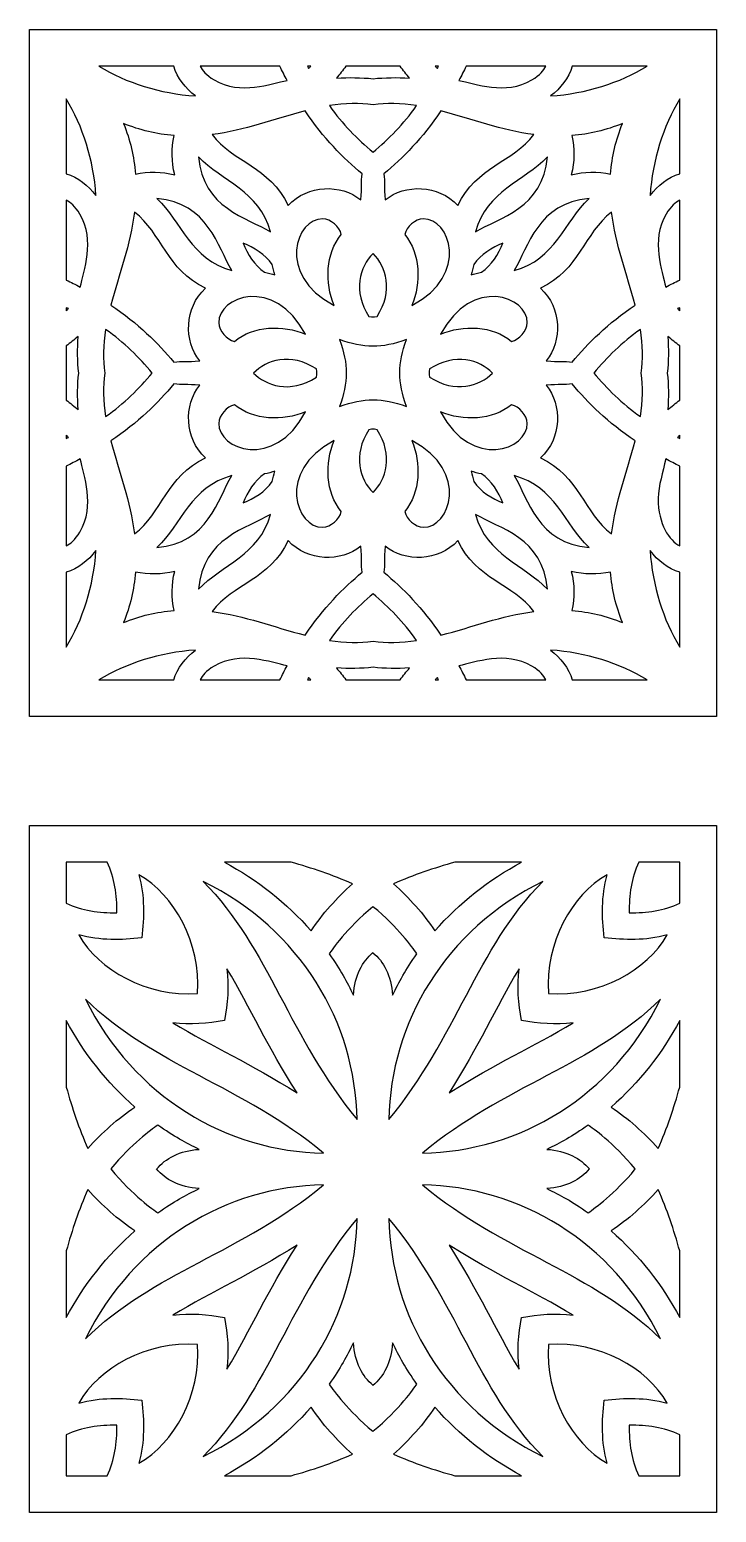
# Model space of a CAD drawing. Header units: millimetres. Extents: x -515 to 516, y -324 to 324.
# Drawn here: x -515 to -215, y -324 to 324 of the extents above; entities that cross this region are included whole.
import ezdxf

# ---------------------------------------------------------------- set-up
doc = ezdxf.new("R2010")
doc.units = ezdxf.units.MM
doc.header["$MEASUREMENT"] = 0
doc.layers.add('layer 1', color=7, linetype='Continuous')

msp = doc.modelspace()

# ---------------------------------------------------------------- linework, layer by layer
at = {"layer": 'layer 1'}
for points, knots in [([(-515.4078, 23.8492), (-512.6648, 23.8492), (-223.3346, 23.8492), (-215.4079, 23.8492), (-215.4079, 23.8492), (-215.4079, 34.5053), (-215.4079, 312.9686), (-215.4079, 323.8497), (-215.4079, 323.8497), (-215.4079, 323.8497), (-515.4078, 323.8497), (-515.4078, 323.8497), (-515.4078, 323.8497), (-515.4078, 323.8497), (-515.4078, 23.8492), (-515.4078, 23.8492)], [0, 0, 0, 0, 0.2, 0.2, 0.2, 0.2, 0.4, 0.4, 0.4, 0.4, 0.6, 0.6, 0.6, 0.6, 1, 1, 1, 1]), ([(-452.4485, 307.8493), (-450.8928, 302.8053), (-447.3415, 298.2005), (-442.9777, 294.8708), (-442.9777, 294.8708), (-458.4232, 295.961), (-473.1857, 300.5918), (-485.1481, 307.8493), (-485.1481, 307.8493), (-485.1481, 307.8493), (-452.4485, 307.8493), (-452.4485, 307.8493)], [0, 0, 0, 0, 0.25, 0.25, 0.25, 0.25, 0.5, 0.5, 0.5, 0.5, 1, 1, 1, 1]), ([(-406.0405, 307.8493), (-405.0817, 305.8397), (-404.0611, 303.7964), (-402.954, 301.7087), (-402.954, 301.7087), (-409.9747, 300.3542), (-423.1514, 294.9973), (-434.8507, 301.914), (-434.8507, 301.914), (-438.3779, 304.0002), (-439.9911, 305.9873), (-440.8781, 307.8493), (-440.8781, 307.8493), (-440.8781, 307.8493), (-406.0405, 307.8493), (-406.0405, 307.8493)], [0, 0, 0, 0, 0.2, 0.2, 0.2, 0.2, 0.4, 0.4, 0.4, 0.4, 0.6, 0.6, 0.6, 0.6, 1, 1, 1, 1]), ([(-392.5819, 307.8493), (-392.901, 307.5302), (-393.2033, 307.1774), (-393.5266, 306.8674), (-393.5266, 306.8674), (-393.6777, 307.2013), (-393.8064, 307.5183), (-393.954, 307.8493), (-393.954, 307.8493), (-393.954, 307.8493), (-392.5819, 307.8493), (-392.5819, 307.8493)], [0, 0, 0, 0, 0.25, 0.25, 0.25, 0.25, 0.5, 0.5, 0.5, 0.5, 1, 1, 1, 1]), ([(-377.2514, 307.8493), (-377.2514, 307.8493), (-353.5606, 307.8493), (-353.5606, 307.8493), (-353.5606, 307.8493), (-352.2335, 306.0773), (-350.8495, 304.3453), (-349.3937, 302.6689), (-349.3937, 302.6689), (-354.875, 303.014), (-360.2284, 302.9585), (-365.4053, 302.406), (-365.4053, 302.406), (-370.5822, 302.9585), (-375.937, 303.014), (-381.4162, 302.6689), (-381.4162, 302.6689), (-379.9626, 304.3446), (-378.5778, 306.0766), (-377.2514, 307.8493)], [0, 0, 0, 0, 0.16666667, 0.16666667, 0.16666667, 0.16666667, 0.33333333, 0.33333333, 0.33333333, 0.33333333, 0.5, 0.5, 0.5, 0.5, 0.66666667, 0.66666667, 0.66666667, 0.66666667, 1, 1, 1, 1]), ([(-336.8559, 307.8493), (-337.0035, 307.5183), (-337.1315, 307.2013), (-337.2833, 306.8674), (-337.2833, 306.8674), (-337.6073, 307.1774), (-337.9096, 307.5302), (-338.2287, 307.8493), (-338.2287, 307.8493), (-338.2287, 307.8493), (-336.8559, 307.8493), (-336.8559, 307.8493)], [0, 0, 0, 0, 0.25, 0.25, 0.25, 0.25, 0.5, 0.5, 0.5, 0.5, 1, 1, 1, 1]), ([(-324.7715, 307.8493), (-324.7715, 307.8493), (-289.9184, 307.8493), (-289.9184, 307.8493), (-289.9184, 307.8493), (-290.7999, 306.0091), (-292.4292, 304.0016), (-295.9599, 301.914), (-295.9599, 301.914), (-307.6514, 295.0023), (-320.8029, 300.3465), (-327.8566, 301.7087), (-327.8566, 301.7087), (-326.7502, 303.7964), (-325.7296, 305.8397), (-324.7715, 307.8493)], [0, 0, 0, 0, 0.2, 0.2, 0.2, 0.2, 0.4, 0.4, 0.4, 0.4, 0.6, 0.6, 0.6, 0.6, 1, 1, 1, 1]), ([(-278.3626, 307.8493), (-278.3626, 307.8493), (-245.6632, 307.8493), (-245.6632, 307.8493), (-245.6632, 307.8493), (-257.6253, 300.5918), (-272.3886, 295.961), (-287.8336, 294.8708), (-287.8336, 294.8708), (-283.4699, 298.2005), (-279.9188, 302.8053), (-278.3626, 307.8493)], [0, 0, 0, 0, 0.25, 0.25, 0.25, 0.25, 0.5, 0.5, 0.5, 0.5, 1, 1, 1, 1]), ([(-499.4078, 293.5887), (-492.1505, 281.6266), (-487.5196, 266.8641), (-486.4298, 251.419), (-486.4298, 251.419), (-489.759, 255.782), (-494.3639, 259.3338), (-499.4078, 260.8894), (-499.4078, 260.8894), (-499.4078, 260.8894), (-499.4078, 293.5887), (-499.4078, 293.5887)], [0, 0, 0, 0, 0.25, 0.25, 0.25, 0.25, 0.5, 0.5, 0.5, 0.5, 1, 1, 1, 1]), ([(-365.4053, 291.0231), (-359.5416, 291.8181), (-353.1915, 291.7576), (-346.4071, 290.6513), (-346.4071, 290.6513), (-351.9896, 282.5903), (-358.573, 276.0448), (-365.4053, 270.2894), (-365.4053, 270.2894), (-372.239, 276.0448), (-378.8217, 282.5903), (-384.4036, 290.6513), (-384.4036, 290.6513), (-377.6191, 291.7576), (-371.269, 291.8181), (-365.4053, 291.0231)], [0, 0, 0, 0, 0.2, 0.2, 0.2, 0.2, 0.4, 0.4, 0.4, 0.4, 0.6, 0.6, 0.6, 0.6, 1, 1, 1, 1]), ([(-231.4082, 293.5803), (-231.4082, 293.5803), (-231.4082, 260.8879), (-231.4082, 260.8879), (-231.4082, 260.8879), (-236.4495, 259.3317), (-241.0528, 255.7806), (-244.3811, 251.4183), (-244.3811, 251.4183), (-243.2916, 266.8606), (-238.663, 281.6196), (-231.4082, 293.5803)], [0, 0, 0, 0, 0.25, 0.25, 0.25, 0.25, 0.5, 0.5, 0.5, 0.5, 1, 1, 1, 1]), ([(-370.1155, 260.8366), (-370.7102, 257.4929), (-370.2329, 255.1585), (-370.6905, 249.5296), (-370.6905, 249.5296), (-379.5661, 256.4512), (-393.7628, 256.3528), (-402.507, 247.0568), (-402.507, 247.0568), (-410.3754, 264.011), (-426.6224, 266.0248), (-435.6625, 278.0446), (-435.6625, 278.0446), (-421.4202, 279.8061), (-408.7432, 284.8459), (-395.0463, 288.3731), (-395.0463, 288.3731), (-387.0732, 276.4356), (-378.4773, 267.8074), (-370.1155, 260.8366)], [0, 0, 0, 0, 0.16666667, 0.16666667, 0.16666667, 0.16666667, 0.33333333, 0.33333333, 0.33333333, 0.33333333, 0.5, 0.5, 0.5, 0.5, 0.66666667, 0.66666667, 0.66666667, 0.66666667, 1, 1, 1, 1]), ([(-295.1495, 278.0446), (-304.1889, 266.0248), (-320.436, 264.011), (-328.3043, 247.0568), (-328.3043, 247.0568), (-337.0485, 256.3528), (-351.2445, 256.4512), (-360.1201, 249.5296), (-360.1201, 249.5296), (-360.5777, 255.1431), (-360.1011, 257.495), (-360.6944, 260.8366), (-360.6944, 260.8366), (-352.334, 267.8074), (-343.7374, 276.4356), (-335.765, 288.3731), (-335.765, 288.3731), (-322.0674, 284.8459), (-309.3911, 279.8061), (-295.1495, 278.0446)], [0, 0, 0, 0, 0.16666667, 0.16666667, 0.16666667, 0.16666667, 0.33333333, 0.33333333, 0.33333333, 0.33333333, 0.5, 0.5, 0.5, 0.5, 0.66666667, 0.66666667, 0.66666667, 0.66666667, 1, 1, 1, 1]), ([(-452.0347, 260.476), (-457.6671, 261.8573), (-463.5745, 262.0492), (-469.169, 260.7607), (-469.169, 260.7607), (-469.7555, 268.355), (-471.4663, 275.7453), (-474.4279, 282.8686), (-474.4279, 282.8686), (-467.3049, 279.9073), (-459.9136, 278.1971), (-452.32, 277.6102), (-452.32, 277.6102), (-453.6078, 272.015), (-453.4166, 266.1092), (-452.0347, 260.476)], [0, 0, 0, 0, 0.2, 0.2, 0.2, 0.2, 0.4, 0.4, 0.4, 0.4, 0.6, 0.6, 0.6, 0.6, 1, 1, 1, 1]), ([(-278.4912, 277.6102), (-270.897, 278.1971), (-263.5066, 279.9073), (-256.3833, 282.8686), (-256.3833, 282.8686), (-259.3454, 275.7453), (-261.0562, 268.355), (-261.6418, 260.7607), (-261.6418, 260.7607), (-267.2369, 262.0492), (-273.1428, 261.8573), (-278.7766, 260.476), (-278.7766, 260.476), (-277.3947, 266.1092), (-277.2028, 272.015), (-278.4912, 277.6102)], [0, 0, 0, 0, 0.2, 0.2, 0.2, 0.2, 0.4, 0.4, 0.4, 0.4, 0.6, 0.6, 0.6, 0.6, 1, 1, 1, 1]), ([(-410.2214, 235.5734), (-420.299, 241.6205), (-439.8765, 245.9118), (-441.6127, 268.2362), (-441.6127, 268.2362), (-431.4591, 257.6222), (-415.0462, 253.4793), (-410.2214, 235.5734)], [0, 0, 0, 0, 0.33333333, 0.33333333, 0.33333333, 0.33333333, 1, 1, 1, 1]), ([(-289.1986, 268.2362), (-290.9348, 245.9118), (-310.5109, 241.6205), (-320.5899, 235.5734), (-320.5899, 235.5734), (-315.7644, 253.4793), (-299.3522, 257.6222), (-289.1986, 268.2362)], [0, 0, 0, 0, 0.33333333, 0.33333333, 0.33333333, 0.33333333, 1, 1, 1, 1]), ([(-499.4078, 249.3342), (-497.5681, 248.4514), (-495.5608, 246.8227), (-493.4724, 243.2927), (-493.4724, 243.2927), (-486.5611, 231.6012), (-491.9064, 218.4498), (-493.2673, 211.3961), (-493.2673, 211.3961), (-495.3545, 212.5025), (-497.3982, 213.5231), (-499.4078, 214.4811), (-499.4078, 214.4811), (-499.4078, 214.4811), (-499.4078, 249.3342), (-499.4078, 249.3342)], [0, 0, 0, 0, 0.2, 0.2, 0.2, 0.2, 0.4, 0.4, 0.4, 0.4, 0.6, 0.6, 0.6, 0.6, 1, 1, 1, 1]), ([(-459.7939, 250.0533), (-437.4711, 248.3171), (-433.1785, 228.7411), (-427.1313, 218.6635), (-427.1313, 218.6635), (-445.0372, 223.4875), (-449.1819, 239.9005), (-459.7939, 250.0533)], [0, 0, 0, 0, 0.33333333, 0.33333333, 0.33333333, 0.33333333, 1, 1, 1, 1]), ([(-271.0179, 250.0533), (-281.6297, 239.9005), (-285.7727, 223.4875), (-303.6793, 218.6635), (-303.6793, 218.6635), (-297.6322, 228.7411), (-293.3402, 248.3171), (-271.0179, 250.0533)], [0, 0, 0, 0, 0.33333333, 0.33333333, 0.33333333, 0.33333333, 1, 1, 1, 1]), ([(-231.4082, 214.479), (-233.4164, 213.5217), (-235.4584, 212.5017), (-237.5446, 211.3961), (-237.5446, 211.3961), (-238.8984, 218.4153), (-244.2546, 231.5928), (-237.338, 243.2927), (-237.338, 243.2927), (-235.2545, 246.8164), (-233.2688, 248.4303), (-231.4082, 249.3173), (-231.4082, 249.3173), (-231.4082, 249.3173), (-231.4082, 214.479), (-231.4082, 214.479)], [0, 0, 0, 0, 0.2, 0.2, 0.2, 0.2, 0.4, 0.4, 0.4, 0.4, 0.6, 0.6, 0.6, 0.6, 1, 1, 1, 1]), ([(-469.6036, 244.1032), (-457.5833, 235.0637), (-455.5687, 218.8167), (-438.6148, 210.9476), (-438.6148, 210.9476), (-447.9114, 202.2034), (-448.0097, 188.0075), (-441.0883, 179.1318), (-441.0883, 179.1318), (-446.7025, 178.6756), (-449.0537, 179.1508), (-452.3964, 178.5575), (-452.3964, 178.5575), (-459.3658, 186.9179), (-467.9935, 195.5145), (-479.9328, 203.4869), (-479.9328, 203.4869), (-476.4054, 217.1845), (-471.3644, 229.8615), (-469.6036, 244.1032)], [0, 0, 0, 0, 0.16666667, 0.16666667, 0.16666667, 0.16666667, 0.33333333, 0.33333333, 0.33333333, 0.33333333, 0.5, 0.5, 0.5, 0.5, 0.66666667, 0.66666667, 0.66666667, 0.66666667, 1, 1, 1, 1]), ([(-382.4129, 203.3752), (-408.0621, 217.0552), (-398.7443, 241.5214), (-387.3916, 241.2093), (-387.3916, 241.2093), (-383.8722, 241.1123), (-380.0223, 237.8852), (-379.2519, 234.3046), (-379.2519, 234.3046), (-386.191, 226.0876), (-386.4343, 213.2243), (-382.4129, 203.3752)], [0, 0, 0, 0, 0.25, 0.25, 0.25, 0.25, 0.5, 0.5, 0.5, 0.5, 1, 1, 1, 1]), ([(-348.3977, 203.3752), (-344.3869, 213.1983), (-344.6076, 226.0735), (-351.5601, 234.3046), (-351.5601, 234.3046), (-350.7897, 237.8852), (-346.9385, 241.1123), (-343.419, 241.2093), (-343.419, 241.2093), (-332.0677, 241.5214), (-322.7359, 217.0622), (-348.3977, 203.3752)], [0, 0, 0, 0, 0.25, 0.25, 0.25, 0.25, 0.5, 0.5, 0.5, 0.5, 1, 1, 1, 1]), ([(-278.4153, 178.5575), (-281.759, 179.1508), (-284.0934, 178.6742), (-289.7223, 179.1318), (-289.7223, 179.1318), (-282.8008, 188.0075), (-282.8999, 202.2034), (-292.1959, 210.9476), (-292.1959, 210.9476), (-275.2417, 218.8167), (-273.2271, 235.0637), (-261.2081, 244.1032), (-261.2081, 244.1032), (-259.4459, 229.8615), (-254.4053, 217.1845), (-250.8788, 203.4869), (-250.8788, 203.4869), (-262.817, 195.5145), (-271.4446, 186.9179), (-278.4153, 178.5575)], [0, 0, 0, 0, 0.16666667, 0.16666667, 0.16666667, 0.16666667, 0.33333333, 0.33333333, 0.33333333, 0.33333333, 0.5, 0.5, 0.5, 0.5, 0.66666667, 0.66666667, 0.66666667, 0.66666667, 1, 1, 1, 1]), ([(-422.1723, 230.6129), (-417.3546, 228.5281), (-412.4496, 225.8071), (-409.4693, 221.279), (-409.4693, 221.279), (-409.1635, 219.7291), (-408.7481, 218.1918), (-408.2371, 216.6777), (-408.2371, 216.6777), (-409.7512, 217.1902), (-411.2884, 217.6042), (-412.8391, 217.9113), (-412.8391, 217.9113), (-417.3658, 220.891), (-420.0861, 225.7952), (-422.1723, 230.6129)], [0, 0, 0, 0, 0.2, 0.2, 0.2, 0.2, 0.4, 0.4, 0.4, 0.4, 0.6, 0.6, 0.6, 0.6, 1, 1, 1, 1]), ([(-322.5742, 216.6777), (-322.0625, 218.1925), (-321.6485, 219.7291), (-321.342, 221.279), (-321.342, 221.279), (-318.3617, 225.8071), (-313.4561, 228.5281), (-308.6397, 230.6129), (-308.6397, 230.6129), (-310.7246, 225.7952), (-313.4448, 220.891), (-317.973, 217.9113), (-317.973, 217.9113), (-319.5236, 217.6042), (-321.0601, 217.1902), (-322.5742, 216.6777)], [0, 0, 0, 0, 0.2, 0.2, 0.2, 0.2, 0.4, 0.4, 0.4, 0.4, 0.6, 0.6, 0.6, 0.6, 1, 1, 1, 1]), ([(-365.4053, 226.0061), (-359.5958, 220.3779), (-356.3778, 209.7597), (-363.5995, 198.5905), (-363.5995, 198.5905), (-365.8397, 198.3128), (-364.9716, 198.3114), (-367.2111, 198.5905), (-367.2111, 198.5905), (-374.2802, 209.5228), (-371.3358, 220.2661), (-365.4053, 226.0061)], [0, 0, 0, 0, 0.25, 0.25, 0.25, 0.25, 0.5, 0.5, 0.5, 0.5, 1, 1, 1, 1]), ([(-394.9331, 190.8542), (-404.7577, 194.8657), (-417.6322, 194.6443), (-425.8626, 187.6918), (-425.8626, 187.6918), (-429.4439, 188.4643), (-432.6717, 192.3142), (-432.768, 195.8329), (-432.768, 195.8329), (-433.0808, 207.1842), (-408.6216, 216.5161), (-394.9331, 190.8542)], [0, 0, 0, 0, 0.25, 0.25, 0.25, 0.25, 0.5, 0.5, 0.5, 0.5, 1, 1, 1, 1]), ([(-298.0434, 195.8329), (-298.1397, 192.3142), (-301.3667, 188.4643), (-304.948, 187.6918), (-304.948, 187.6918), (-313.1644, 194.6317), (-326.0276, 194.8763), (-335.8782, 190.8542), (-335.8782, 190.8542), (-322.1974, 216.5027), (-297.7299, 207.1863), (-298.0434, 195.8329)], [0, 0, 0, 0, 0.25, 0.25, 0.25, 0.25, 0.5, 0.5, 0.5, 0.5, 1, 1, 1, 1]), ([(-499.4078, 202.3953), (-499.0772, 202.2477), (-498.7598, 202.1198), (-498.4265, 201.9679), (-498.4265, 201.9679), (-498.7373, 201.6439), (-499.0885, 201.3438), (-499.4078, 201.0239), (-499.4078, 201.0239), (-499.4078, 201.0239), (-499.4078, 202.3953), (-499.4078, 202.3953)], [0, 0, 0, 0, 0.25, 0.25, 0.25, 0.25, 0.5, 0.5, 0.5, 0.5, 1, 1, 1, 1]), ([(-231.4082, 201.0289), (-231.7259, 201.3459), (-232.0767, 201.646), (-232.3853, 201.9679), (-232.3853, 201.9679), (-232.0528, 202.1191), (-231.7379, 202.247), (-231.4082, 202.3939), (-231.4082, 202.3939), (-231.4082, 202.3939), (-231.4082, 201.0289), (-231.4082, 201.0289)], [0, 0, 0, 0, 0.25, 0.25, 0.25, 0.25, 0.5, 0.5, 0.5, 0.5, 1, 1, 1, 1]), ([(-499.4078, 185.6928), (-497.6349, 187.0192), (-495.9029, 188.4039), (-494.2271, 189.8582), (-494.2271, 189.8582), (-494.5734, 184.3776), (-494.5177, 179.0236), (-493.9655, 173.8466), (-493.9655, 173.8466), (-494.5177, 168.6704), (-494.5734, 163.3163), (-494.2271, 157.8358), (-494.2271, 157.8358), (-495.904, 159.2908), (-497.6354, 160.6748), (-499.4078, 162.0019), (-499.4078, 162.0019), (-499.4078, 162.0019), (-499.4078, 185.6928), (-499.4078, 185.6928)], [0, 0, 0, 0, 0.16666667, 0.16666667, 0.16666667, 0.16666667, 0.33333333, 0.33333333, 0.33333333, 0.33333333, 0.5, 0.5, 0.5, 0.5, 0.66666667, 0.66666667, 0.66666667, 0.66666667, 1, 1, 1, 1]), ([(-482.209, 192.8449), (-474.149, 187.2624), (-467.6028, 180.681), (-461.848, 173.8466), (-461.848, 173.8466), (-467.6028, 167.0129), (-474.1481, 160.4309), (-482.209, 154.8484), (-482.209, 154.8484), (-483.3164, 161.6329), (-483.3763, 167.9837), (-482.5822, 173.8466), (-482.5822, 173.8466), (-483.3763, 179.7103), (-483.3164, 186.0611), (-482.209, 192.8449)], [0, 0, 0, 0, 0.2, 0.2, 0.2, 0.2, 0.4, 0.4, 0.4, 0.4, 0.6, 0.6, 0.6, 0.6, 1, 1, 1, 1]), ([(-350.7665, 188.4854), (-354.681, 177.8567), (-354.7415, 169.9996), (-350.7665, 159.2078), (-350.7665, 159.2078), (-361.3952, 163.1223), (-369.2523, 163.1821), (-380.0448, 159.2078), (-380.0448, 159.2078), (-376.1549, 169.7684), (-376.0453, 177.629), (-380.0448, 188.4861), (-380.0448, 188.4861), (-369.5117, 184.6068), (-361.6447, 184.4796), (-350.7665, 188.4854)], [0, 0, 0, 0, 0.2, 0.2, 0.2, 0.2, 0.4, 0.4, 0.4, 0.4, 0.6, 0.6, 0.6, 0.6, 1, 1, 1, 1]), ([(-248.6014, 154.8484), (-256.6624, 160.4309), (-263.2086, 167.0129), (-268.9619, 173.8466), (-268.9619, 173.8466), (-263.2086, 180.681), (-256.6624, 187.2624), (-248.6014, 192.8449), (-248.6014, 192.8449), (-247.4943, 186.0611), (-247.4346, 179.7103), (-248.2289, 173.8466), (-248.2289, 173.8466), (-247.4353, 167.9837), (-247.4943, 161.6329), (-248.6014, 154.8484)], [0, 0, 0, 0, 0.2, 0.2, 0.2, 0.2, 0.4, 0.4, 0.4, 0.4, 0.6, 0.6, 0.6, 0.6, 1, 1, 1, 1]), ([(-231.4082, 161.9977), (-233.1788, 160.672), (-234.9087, 159.2887), (-236.583, 157.8358), (-236.583, 157.8358), (-236.2379, 163.3163), (-236.2934, 168.6704), (-236.8459, 173.8466), (-236.8459, 173.8466), (-236.2934, 179.0236), (-236.2379, 184.3776), (-236.583, 189.8582), (-236.583, 189.8582), (-234.9094, 188.4046), (-233.1788, 187.022), (-231.4082, 185.6956), (-231.4082, 185.6956), (-231.4082, 185.6956), (-231.4082, 161.9977), (-231.4082, 161.9977)], [0, 0, 0, 0, 0.16666667, 0.16666667, 0.16666667, 0.16666667, 0.33333333, 0.33333333, 0.33333333, 0.33333333, 0.5, 0.5, 0.5, 0.5, 0.66666667, 0.66666667, 0.66666667, 0.66666667, 1, 1, 1, 1]), ([(-417.5654, 173.8466), (-412.1052, 179.4868), (-401.4871, 182.9831), (-390.1498, 175.6524), (-390.1498, 175.6524), (-389.8708, 173.4136), (-389.8708, 174.2803), (-390.1498, 172.0416), (-390.1498, 172.0416), (-401.8041, 164.5043), (-412.3808, 168.4954), (-417.5654, 173.8466)], [0, 0, 0, 0, 0.25, 0.25, 0.25, 0.25, 0.5, 0.5, 0.5, 0.5, 1, 1, 1, 1]), ([(-340.6615, 175.6524), (-329.4782, 182.8832), (-318.8284, 179.6091), (-313.2466, 173.8466), (-313.2466, 173.8466), (-318.8741, 168.0378), (-329.4936, 164.8206), (-340.6615, 172.0409), (-340.6615, 172.0409), (-340.9412, 174.2789), (-340.9412, 173.4143), (-340.6615, 175.6524)], [0, 0, 0, 0, 0.25, 0.25, 0.25, 0.25, 0.5, 0.5, 0.5, 0.5, 1, 1, 1, 1]), ([(-438.6148, 136.7457), (-455.5687, 128.8773), (-457.5833, 112.6309), (-469.6036, 103.5901), (-469.6036, 103.5901), (-471.3644, 117.8325), (-476.4054, 130.5087), (-479.9328, 144.2063), (-479.9328, 144.2063), (-467.9935, 152.1794), (-459.3658, 160.776), (-452.3964, 169.1357), (-452.3964, 169.1357), (-449.0509, 168.5425), (-446.7171, 169.0191), (-441.0883, 168.5615), (-441.0883, 168.5615), (-448.0097, 159.6865), (-447.9114, 145.4891), (-438.6148, 136.7457)], [0, 0, 0, 0, 0.16666667, 0.16666667, 0.16666667, 0.16666667, 0.33333333, 0.33333333, 0.33333333, 0.33333333, 0.5, 0.5, 0.5, 0.5, 0.66666667, 0.66666667, 0.66666667, 0.66666667, 1, 1, 1, 1]), ([(-261.2081, 103.5901), (-273.2271, 112.6309), (-275.2417, 128.8773), (-292.1959, 136.7457), (-292.1959, 136.7457), (-282.8999, 145.4891), (-282.8008, 159.6865), (-289.7223, 168.5615), (-289.7223, 168.5615), (-284.1089, 169.0183), (-281.7569, 168.5432), (-278.4153, 169.1357), (-278.4153, 169.1357), (-271.4446, 160.776), (-262.817, 152.1794), (-250.8788, 144.2063), (-250.8788, 144.2063), (-254.4053, 130.5087), (-259.4459, 117.8325), (-261.2081, 103.5901)], [0, 0, 0, 0, 0.16666667, 0.16666667, 0.16666667, 0.16666667, 0.33333333, 0.33333333, 0.33333333, 0.33333333, 0.5, 0.5, 0.5, 0.5, 0.66666667, 0.66666667, 0.66666667, 0.66666667, 1, 1, 1, 1]), ([(-432.768, 151.8603), (-432.6717, 155.3798), (-429.4439, 159.2296), (-425.8626, 160.0007), (-425.8626, 160.0007), (-417.647, 153.0623), (-404.7823, 152.8184), (-394.9331, 156.839), (-394.9331, 156.839), (-408.6146, 131.1899), (-433.0808, 140.5076), (-432.768, 151.8603)], [0, 0, 0, 0, 0.25, 0.25, 0.25, 0.25, 0.5, 0.5, 0.5, 0.5, 1, 1, 1, 1]), ([(-335.8782, 156.839), (-326.0536, 152.8282), (-313.1784, 153.0489), (-304.948, 160.0007), (-304.948, 160.0007), (-301.3667, 159.2296), (-298.1397, 155.3798), (-298.0434, 151.8603), (-298.0434, 151.8603), (-297.7299, 140.5097), (-322.1911, 131.1786), (-335.8782, 156.839)], [0, 0, 0, 0, 0.25, 0.25, 0.25, 0.25, 0.5, 0.5, 0.5, 0.5, 1, 1, 1, 1]), ([(-365.4053, 121.6879), (-371.2142, 127.3154), (-374.4321, 137.9357), (-367.2111, 149.1028), (-367.2111, 149.1028), (-364.973, 149.3826), (-365.8376, 149.3826), (-363.5995, 149.1028), (-363.5995, 149.1028), (-356.3694, 137.9188), (-359.6436, 127.2697), (-365.4053, 121.6879)], [0, 0, 0, 0, 0.25, 0.25, 0.25, 0.25, 0.5, 0.5, 0.5, 0.5, 1, 1, 1, 1]), ([(-499.4078, 146.67), (-499.0885, 146.3502), (-498.7365, 146.0494), (-498.4265, 145.7253), (-498.4265, 145.7253), (-498.7598, 145.5742), (-499.0772, 145.4449), (-499.4078, 145.298), (-499.4078, 145.298), (-499.4078, 145.298), (-499.4078, 146.67), (-499.4078, 146.67)], [0, 0, 0, 0, 0.25, 0.25, 0.25, 0.25, 0.5, 0.5, 0.5, 0.5, 1, 1, 1, 1]), ([(-382.4129, 144.3188), (-386.4244, 134.4942), (-386.2037, 121.6204), (-379.2519, 113.3894), (-379.2519, 113.3894), (-380.0223, 109.8087), (-383.8722, 106.5803), (-387.3916, 106.484), (-387.3916, 106.484), (-398.7436, 106.1712), (-408.0754, 130.631), (-382.4129, 144.3188)], [0, 0, 0, 0, 0.25, 0.25, 0.25, 0.25, 0.5, 0.5, 0.5, 0.5, 1, 1, 1, 1]), ([(-348.3977, 144.3188), (-322.7499, 130.6388), (-332.067, 106.1712), (-343.419, 106.484), (-343.419, 106.484), (-346.9385, 106.5803), (-350.7897, 109.8087), (-351.5601, 113.3894), (-351.5601, 113.3894), (-344.6203, 121.605), (-344.3771, 134.4696), (-348.3977, 144.3188)], [0, 0, 0, 0, 0.25, 0.25, 0.25, 0.25, 0.5, 0.5, 0.5, 0.5, 1, 1, 1, 1]), ([(-231.4082, 145.3001), (-231.7372, 145.4463), (-232.0528, 145.5749), (-232.3853, 145.7253), (-232.3853, 145.7253), (-232.0767, 146.0473), (-231.7252, 146.3474), (-231.4082, 146.6651), (-231.4082, 146.6651), (-231.4082, 146.6651), (-231.4082, 145.3001), (-231.4082, 145.3001)], [0, 0, 0, 0, 0.25, 0.25, 0.25, 0.25, 0.5, 0.5, 0.5, 0.5, 1, 1, 1, 1]), ([(-499.4078, 133.2121), (-497.3982, 134.1702), (-495.3545, 135.1915), (-493.2673, 136.2979), (-493.2673, 136.2979), (-491.9122, 129.2779), (-486.5558, 116.1005), (-493.4724, 104.4013), (-493.4724, 104.4013), (-495.5583, 100.8748), (-497.5457, 99.2609), (-499.4078, 98.3738), (-499.4078, 98.3738), (-499.4078, 98.3738), (-499.4078, 133.2121), (-499.4078, 133.2121)], [0, 0, 0, 0, 0.2, 0.2, 0.2, 0.2, 0.4, 0.4, 0.4, 0.4, 0.6, 0.6, 0.6, 0.6, 1, 1, 1, 1]), ([(-231.4082, 98.3), (-235.8886, 100.6899), (-240.8905, 107.5672), (-240.8146, 119.1153), (-240.8146, 119.1153), (-240.7759, 124.7871), (-238.6447, 130.5945), (-237.5446, 136.2979), (-237.5446, 136.2979), (-235.4584, 135.1922), (-233.4164, 134.1723), (-231.4082, 133.2142), (-231.4082, 133.2142), (-231.4082, 133.2142), (-231.4082, 98.3), (-231.4082, 98.3)], [0, 0, 0, 0, 0.2, 0.2, 0.2, 0.2, 0.4, 0.4, 0.4, 0.4, 0.6, 0.6, 0.6, 0.6, 1, 1, 1, 1]), ([(-408.2371, 131.0162), (-408.7481, 129.5022), (-409.1635, 127.9642), (-409.4693, 126.415), (-409.4693, 126.415), (-412.4496, 121.8868), (-417.3546, 119.1659), (-422.1723, 117.0811), (-422.1723, 117.0811), (-420.0861, 121.8981), (-417.3658, 126.8023), (-412.8391, 129.7826), (-412.8391, 129.7826), (-411.2884, 130.0891), (-409.7512, 130.5038), (-408.2371, 131.0162)], [0, 0, 0, 0, 0.2, 0.2, 0.2, 0.2, 0.4, 0.4, 0.4, 0.4, 0.6, 0.6, 0.6, 0.6, 1, 1, 1, 1]), ([(-308.6397, 117.0811), (-313.4561, 119.1659), (-318.3603, 121.8868), (-321.342, 126.415), (-321.342, 126.415), (-321.6485, 127.9642), (-322.0618, 129.5022), (-322.5742, 131.0162), (-322.5742, 131.0162), (-321.0601, 130.5038), (-319.5236, 130.0891), (-317.973, 129.7826), (-317.973, 129.7826), (-313.4448, 126.8023), (-310.7246, 121.8981), (-308.6397, 117.0811)], [0, 0, 0, 0, 0.2, 0.2, 0.2, 0.2, 0.4, 0.4, 0.4, 0.4, 0.6, 0.6, 0.6, 0.6, 1, 1, 1, 1]), ([(-459.7939, 97.6407), (-449.1819, 107.7935), (-445.0372, 124.2064), (-427.1313, 129.0305), (-427.1313, 129.0305), (-433.1785, 118.9529), (-437.4711, 99.3762), (-459.7939, 97.6407)], [0, 0, 0, 0, 0.33333333, 0.33333333, 0.33333333, 0.33333333, 1, 1, 1, 1]), ([(-271.0179, 97.6407), (-293.3402, 99.3762), (-297.6322, 118.9529), (-303.6793, 129.0305), (-303.6793, 129.0305), (-285.7727, 124.2064), (-281.6297, 107.7935), (-271.0179, 97.6407)], [0, 0, 0, 0, 0.33333333, 0.33333333, 0.33333333, 0.33333333, 1, 1, 1, 1]), ([(-441.6127, 79.4585), (-439.8765, 101.7808), (-420.299, 106.0735), (-410.2214, 112.1206), (-410.2214, 112.1206), (-415.0462, 94.2147), (-431.4591, 90.071), (-441.6127, 79.4585)], [0, 0, 0, 0, 0.33333333, 0.33333333, 0.33333333, 0.33333333, 1, 1, 1, 1]), ([(-320.5899, 112.1206), (-310.5109, 106.0735), (-290.9348, 101.7808), (-289.1986, 79.4585), (-289.1986, 79.4585), (-299.3522, 90.071), (-315.7644, 94.2147), (-320.5899, 112.1206)], [0, 0, 0, 0, 0.33333333, 0.33333333, 0.33333333, 0.33333333, 1, 1, 1, 1]), ([(-435.6625, 69.6494), (-426.6224, 81.6692), (-410.3754, 83.683), (-402.507, 100.6372), (-402.507, 100.6372), (-393.7628, 91.3412), (-379.5661, 91.2421), (-370.6905, 98.1643), (-370.6905, 98.1643), (-370.2343, 92.5502), (-370.7095, 90.1983), (-370.1155, 86.8559), (-370.1155, 86.8559), (-378.4773, 79.8866), (-387.0732, 71.2584), (-395.0463, 59.3209), (-395.0463, 59.3209), (-408.7432, 62.8466), (-421.4202, 67.8879), (-435.6625, 69.6494)], [0, 0, 0, 0, 0.16666667, 0.16666667, 0.16666667, 0.16666667, 0.33333333, 0.33333333, 0.33333333, 0.33333333, 0.5, 0.5, 0.5, 0.5, 0.66666667, 0.66666667, 0.66666667, 0.66666667, 1, 1, 1, 1]), ([(-360.6944, 86.8559), (-360.1011, 90.2011), (-360.5784, 92.5354), (-360.1201, 98.1643), (-360.1201, 98.1643), (-351.2445, 91.2421), (-337.0485, 91.3412), (-328.3043, 100.6372), (-328.3043, 100.6372), (-320.436, 83.683), (-304.1889, 81.6692), (-295.1495, 69.6494), (-295.1495, 69.6494), (-309.3911, 67.8879), (-322.0674, 62.8466), (-335.765, 59.3209), (-335.765, 59.3209), (-343.7374, 71.2584), (-352.334, 79.8866), (-360.6944, 86.8559)], [0, 0, 0, 0, 0.16666667, 0.16666667, 0.16666667, 0.16666667, 0.33333333, 0.33333333, 0.33333333, 0.33333333, 0.5, 0.5, 0.5, 0.5, 0.66666667, 0.66666667, 0.66666667, 0.66666667, 1, 1, 1, 1]), ([(-499.4078, 86.8046), (-494.3644, 88.3602), (-489.7598, 91.912), (-486.4298, 96.2756), (-486.4298, 96.2756), (-487.5196, 80.8299), (-492.1505, 66.0674), (-499.4078, 54.1046), (-499.4078, 54.1046), (-499.4078, 54.1046), (-499.4078, 86.8046), (-499.4078, 86.8046)], [0, 0, 0, 0, 0.25, 0.25, 0.25, 0.25, 0.5, 0.5, 0.5, 0.5, 1, 1, 1, 1]), ([(-231.4082, 86.806), (-231.4082, 86.806), (-231.4082, 54.1137), (-231.4082, 54.1137), (-231.4082, 54.1137), (-238.663, 66.0744), (-243.2916, 80.8334), (-244.3811, 96.2756), (-244.3811, 96.2756), (-241.0528, 91.9134), (-236.4495, 88.363), (-231.4082, 86.806)], [0, 0, 0, 0, 0.25, 0.25, 0.25, 0.25, 0.5, 0.5, 0.5, 0.5, 1, 1, 1, 1]), ([(-452.32, 70.0831), (-459.9136, 69.4969), (-467.3049, 67.7867), (-474.4279, 64.8253), (-474.4279, 64.8253), (-471.4663, 71.9472), (-469.7555, 79.3383), (-469.169, 86.9318), (-469.169, 86.9318), (-463.5745, 85.6448), (-457.6671, 85.8367), (-452.0347, 87.2179), (-452.0347, 87.2179), (-453.4166, 81.5848), (-453.6078, 75.679), (-452.32, 70.0831)], [0, 0, 0, 0, 0.2, 0.2, 0.2, 0.2, 0.4, 0.4, 0.4, 0.4, 0.6, 0.6, 0.6, 0.6, 1, 1, 1, 1]), ([(-278.7766, 87.2179), (-273.1428, 85.8367), (-267.2369, 85.6448), (-261.6418, 86.9318), (-261.6418, 86.9318), (-261.0548, 79.3383), (-259.3454, 71.9472), (-256.3833, 64.8253), (-256.3833, 64.8253), (-263.5066, 67.7867), (-270.897, 69.4969), (-278.4912, 70.0831), (-278.4912, 70.0831), (-277.2028, 75.679), (-277.3947, 81.5848), (-278.7766, 87.2179)], [0, 0, 0, 0, 0.2, 0.2, 0.2, 0.2, 0.4, 0.4, 0.4, 0.4, 0.6, 0.6, 0.6, 0.6, 1, 1, 1, 1]), ([(-365.4053, 56.6709), (-371.269, 55.8759), (-377.6191, 55.9356), (-384.4036, 57.0427), (-384.4036, 57.0427), (-378.8203, 65.1037), (-372.239, 71.6492), (-365.4053, 77.4046), (-365.4053, 77.4046), (-358.573, 71.6492), (-351.9896, 65.1037), (-346.4071, 57.0427), (-346.4071, 57.0427), (-353.1915, 55.9356), (-359.5416, 55.8759), (-365.4053, 56.6709)], [0, 0, 0, 0, 0.2, 0.2, 0.2, 0.2, 0.4, 0.4, 0.4, 0.4, 0.6, 0.6, 0.6, 0.6, 1, 1, 1, 1]), ([(-452.4463, 39.8495), (-452.4463, 39.8495), (-485.1387, 39.8495), (-485.1387, 39.8495), (-485.1387, 39.8495), (-473.178, 47.1043), (-458.4194, 51.7336), (-442.9777, 52.8232), (-442.9777, 52.8232), (-447.34, 49.4942), (-450.8906, 44.8915), (-452.4463, 39.8495)], [0, 0, 0, 0, 0.25, 0.25, 0.25, 0.25, 0.5, 0.5, 0.5, 0.5, 1, 1, 1, 1]), ([(-406.0377, 39.8495), (-406.0377, 39.8495), (-440.8901, 39.8495), (-440.8901, 39.8495), (-440.8901, 39.8495), (-440.0072, 41.6884), (-438.3779, 43.6938), (-434.8507, 45.78), (-434.8507, 45.78), (-423.1592, 52.6917), (-410.0084, 47.3461), (-402.954, 45.9845), (-402.954, 45.9845), (-404.0597, 43.899), (-405.0803, 41.8578), (-406.0377, 39.8495)], [0, 0, 0, 0, 0.2, 0.2, 0.2, 0.2, 0.4, 0.4, 0.4, 0.4, 0.6, 0.6, 0.6, 0.6, 1, 1, 1, 1]), ([(-324.7736, 39.8495), (-325.731, 41.8578), (-326.7516, 43.899), (-327.8566, 45.9845), (-327.8566, 45.9845), (-320.8366, 47.3398), (-307.6599, 52.6959), (-295.9599, 45.78), (-295.9599, 45.78), (-292.4362, 43.6959), (-290.8224, 41.7102), (-289.9353, 39.8495), (-289.9353, 39.8495), (-289.9353, 39.8495), (-324.7736, 39.8495), (-324.7736, 39.8495)], [0, 0, 0, 0, 0.2, 0.2, 0.2, 0.2, 0.4, 0.4, 0.4, 0.4, 0.6, 0.6, 0.6, 0.6, 1, 1, 1, 1]), ([(-278.364, 39.8495), (-279.9202, 44.8915), (-283.472, 49.4942), (-287.8336, 52.8232), (-287.8336, 52.8232), (-272.3921, 51.7336), (-257.6331, 47.1043), (-245.6724, 39.8495), (-245.6724, 39.8495), (-245.6724, 39.8495), (-278.364, 39.8495), (-278.364, 39.8495)], [0, 0, 0, 0, 0.25, 0.25, 0.25, 0.25, 0.5, 0.5, 0.5, 0.5, 1, 1, 1, 1]), ([(-393.9519, 39.8495), (-393.805, 40.1785), (-393.677, 40.4941), (-393.5266, 40.8259), (-393.5266, 40.8259), (-393.2054, 40.5173), (-392.9052, 40.1666), (-392.5875, 39.8495), (-392.5875, 39.8495), (-392.5875, 39.8495), (-393.9519, 39.8495), (-393.9519, 39.8495)], [0, 0, 0, 0, 0.25, 0.25, 0.25, 0.25, 0.5, 0.5, 0.5, 0.5, 1, 1, 1, 1]), ([(-353.5564, 39.8495), (-353.5564, 39.8495), (-377.255, 39.8495), (-377.255, 39.8495), (-377.255, 39.8495), (-378.5806, 41.6209), (-379.9626, 43.3507), (-381.4162, 45.0251), (-381.4162, 45.0251), (-375.937, 44.6792), (-370.5822, 44.7348), (-365.4053, 45.288), (-365.4053, 45.288), (-360.2284, 44.7348), (-354.875, 44.6792), (-349.3937, 45.0251), (-349.3937, 45.0251), (-350.8466, 43.3507), (-352.23, 41.6209), (-353.5564, 39.8495)], [0, 0, 0, 0, 0.16666667, 0.16666667, 0.16666667, 0.16666667, 0.33333333, 0.33333333, 0.33333333, 0.33333333, 0.5, 0.5, 0.5, 0.5, 0.66666667, 0.66666667, 0.66666667, 0.66666667, 1, 1, 1, 1]), ([(-338.2231, 39.8495), (-337.9054, 40.1666), (-337.6059, 40.5173), (-337.2833, 40.8259), (-337.2833, 40.8259), (-337.1329, 40.4934), (-337.0049, 40.1785), (-336.8587, 39.8495), (-336.8587, 39.8495), (-336.8587, 39.8495), (-338.2231, 39.8495), (-338.2231, 39.8495)], [0, 0, 0, 0, 0.25, 0.25, 0.25, 0.25, 0.5, 0.5, 0.5, 0.5, 1, 1, 1, 1]), ([(-515.4084, -323.8464), (-483.3485, -323.8464), (-245.0088, -323.8464), (-215.4086, -323.8464), (-215.4086, -323.8464), (-215.4086, -310.529), (-215.4086, -36.9679), (-215.4086, -23.8474), (-215.4086, -23.8474), (-249.8484, -23.8474), (-483.3485, -23.8474), (-515.4084, -23.8474), (-515.4084, -23.8474), (-515.4084, -36.8091), (-515.4084, -310.409), (-515.4084, -323.8464)], [0, 0, 0, 0, 0.2, 0.2, 0.2, 0.2, 0.4, 0.4, 0.4, 0.4, 0.6, 0.6, 0.6, 0.6, 1, 1, 1, 1]), ([(-499.4084, -39.8464), (-499.4084, -39.8464), (-481.5284, -39.8464), (-481.5284, -39.8464), (-481.5284, -39.8464), (-478.2684, -46.7292), (-477.2085, -54.2082), (-477.3285, -61.9269), (-477.3285, -61.9269), (-485.0484, -62.0471), (-492.5284, -60.9885), (-499.4084, -57.7467), (-499.4084, -57.7467), (-499.4084, -57.7467), (-499.4084, -39.8464), (-499.4084, -39.8464)], [0, 0, 0, 0, 0.2, 0.2, 0.2, 0.2, 0.4, 0.4, 0.4, 0.4, 0.6, 0.6, 0.6, 0.6, 1, 1, 1, 1]), ([(-442.0485, -97.208), (-464.4683, -98.6265), (-485.0885, -86.9884), (-493.9484, -71.6073), (-493.9484, -71.6073), (-484.3883, -74.1469), (-475.4682, -73.9283), (-466.4485, -72.8065), (-466.4485, -72.8065), (-465.3285, -63.7685), (-465.1083, -54.9069), (-467.6684, -45.3073), (-467.6684, -45.3073), (-452.2283, -54.2082), (-440.6286, -74.8492), (-442.0485, -97.208)], [0, 0, 0, 0, 0.2, 0.2, 0.2, 0.2, 0.4, 0.4, 0.4, 0.4, 0.6, 0.6, 0.6, 0.6, 1, 1, 1, 1]), ([(-401.2284, -39.8464), (-392.1081, -42.348), (-383.1285, -45.4661), (-374.3484, -49.2485), (-374.3484, -49.2485), (-381.3283, -55.4678), (-387.4886, -62.428), (-392.4484, -69.829), (-392.4484, -69.829), (-403.0686, -57.6686), (-415.9881, -47.4666), (-430.2684, -39.8464), (-430.2684, -39.8464), (-430.2684, -39.8464), (-401.2284, -39.8464), (-401.2284, -39.8464)], [0, 0, 0, 0, 0.2, 0.2, 0.2, 0.2, 0.4, 0.4, 0.4, 0.4, 0.6, 0.6, 0.6, 0.6, 1, 1, 1, 1]), ([(-329.5885, -39.8464), (-329.5885, -39.8464), (-300.5485, -39.8464), (-300.5485, -39.8464), (-300.5485, -39.8464), (-314.8288, -47.4666), (-327.7483, -57.6686), (-338.3686, -69.829), (-338.3686, -69.829), (-343.3086, -62.428), (-349.4886, -55.4678), (-356.4685, -49.2485), (-356.4685, -49.2485), (-347.6688, -45.4661), (-338.7081, -42.348), (-329.5885, -39.8464)], [0, 0, 0, 0, 0.2, 0.2, 0.2, 0.2, 0.4, 0.4, 0.4, 0.4, 0.6, 0.6, 0.6, 0.6, 1, 1, 1, 1]), ([(-263.1488, -45.3073), (-265.6884, -54.8893), (-265.4684, -63.7896), (-264.3691, -72.8065), (-264.3691, -72.8065), (-255.4084, -73.9073), (-246.5088, -74.168), (-236.8684, -71.6073), (-236.8684, -71.6073), (-245.7483, -87.0095), (-266.3688, -98.6265), (-288.7685, -97.208), (-288.7685, -97.208), (-290.1883, -74.807), (-278.5489, -54.1871), (-263.1488, -45.3073)], [0, 0, 0, 0, 0.2, 0.2, 0.2, 0.2, 0.4, 0.4, 0.4, 0.4, 0.6, 0.6, 0.6, 0.6, 1, 1, 1, 1]), ([(-249.2888, -39.8464), (-249.2888, -39.8464), (-231.4089, -39.8464), (-231.4089, -39.8464), (-231.4089, -39.8464), (-231.4089, -39.8464), (-231.4089, -57.7467), (-231.4089, -57.7467), (-231.4089, -57.7467), (-238.289, -60.9885), (-245.7687, -62.0471), (-253.4683, -61.9269), (-253.4683, -61.9269), (-253.6089, -54.2082), (-252.5489, -46.7292), (-249.2888, -39.8464)], [0, 0, 0, 0, 0.2, 0.2, 0.2, 0.2, 0.4, 0.4, 0.4, 0.4, 0.6, 0.6, 0.6, 0.6, 1, 1, 1, 1]), ([(-372.3887, -152.2058), (-402.0283, -116.5682), (-410.4681, -77.7873), (-439.6487, -48.2075), (-439.6487, -48.2075), (-396.9688, -69.2294), (-373.0284, -109.989), (-372.3887, -152.2058)], [0, 0, 0, 0, 0.33333333, 0.33333333, 0.33333333, 0.33333333, 1, 1, 1, 1]), ([(-358.4282, -152.2058), (-357.7886, -110.2083), (-334.0682, -69.3278), (-291.1689, -48.2075), (-291.1689, -48.2075), (-320.3087, -77.7487), (-328.8287, -116.5858), (-358.4282, -152.2058)], [0, 0, 0, 0, 0.33333333, 0.33333333, 0.33333333, 0.33333333, 1, 1, 1, 1]), ([(-365.4088, -59.267), (-359.7483, -63.9273), (-355.5681, -68.2875), (-352.4886, -71.8681), (-352.4886, -71.8681), (-349.4085, -75.4487), (-347.4284, -78.2674), (-346.2285, -79.8272), (-346.2285, -79.8272), (-351.2086, -86.8295), (-354.0484, -92.1492), (-356.8284, -97.9278), (-356.8284, -97.9278), (-357.3689, -89.3094), (-360.8083, -83.1463), (-365.4088, -79.3892), (-365.4088, -79.3892), (-365.4088, -79.3892), (-365.4088, -79.3471), (-365.4088, -79.3471), (-365.4088, -79.3471), (-369.9883, -83.069), (-373.4487, -89.2286), (-373.9885, -97.9278), (-373.9885, -97.9278), (-376.7882, -92.0683), (-379.6287, -86.8085), (-384.5884, -79.8272), (-384.5884, -79.8272), (-383.0884, -77.9075), (-377.3084, -69.0881), (-365.4088, -59.267)], [0, 0, 0, 0, 0.11111111, 0.11111111, 0.11111111, 0.11111111, 0.22222222, 0.22222222, 0.22222222, 0.22222222, 0.33333333, 0.33333333, 0.33333333, 0.33333333, 0.44444444, 0.44444444, 0.44444444, 0.44444444, 0.55555556, 0.55555556, 0.55555556, 0.55555556, 0.66666667, 0.66666667, 0.66666667, 0.66666667, 0.77777778, 0.77777778, 0.77777778, 0.77777778, 1, 1, 1, 1]), ([(-429.2485, -86.3881), (-418.5685, -104.0487), (-411.7285, -120.2269), (-398.6087, -140.6492), (-398.6087, -140.6492), (-419.0085, -127.5681), (-435.2485, -120.6676), (-452.8684, -110.0066), (-452.8684, -110.0066), (-445.2684, -110.8887), (-437.5681, -110.4269), (-430.3282, -108.9276), (-430.3282, -108.9276), (-428.8281, -101.7059), (-428.3684, -94.0259), (-429.2485, -86.3881)], [0, 0, 0, 0, 0.2, 0.2, 0.2, 0.2, 0.4, 0.4, 0.4, 0.4, 0.6, 0.6, 0.6, 0.6, 1, 1, 1, 1]), ([(-300.4888, -108.9276), (-293.2685, -110.4269), (-285.5885, -110.8887), (-277.9486, -110.0066), (-277.9486, -110.0066), (-295.5487, -120.6676), (-311.8288, -127.5681), (-332.1886, -140.6492), (-332.1886, -140.6492), (-319.0885, -120.2269), (-312.2485, -104.0487), (-301.5685, -86.3881), (-301.5685, -86.3881), (-302.4485, -94.0084), (-301.9888, -101.6884), (-300.4888, -108.9276)], [0, 0, 0, 0, 0.2, 0.2, 0.2, 0.2, 0.4, 0.4, 0.4, 0.4, 0.6, 0.6, 0.6, 0.6, 1, 1, 1, 1]), ([(-387.0486, -166.8889), (-429.0482, -166.2464), (-469.9282, -142.5084), (-491.0484, -99.6281), (-491.0484, -99.6281), (-461.5086, -128.7462), (-422.6685, -137.2661), (-387.0486, -166.8889)], [0, 0, 0, 0, 0.33333333, 0.33333333, 0.33333333, 0.33333333, 1, 1, 1, 1]), ([(-239.7686, -99.6281), (-260.7688, -142.2856), (-301.5284, -166.2464), (-343.7683, -166.8889), (-343.7683, -166.8889), (-308.1083, -137.2486), (-269.3485, -128.789), (-239.7686, -99.6281)], [0, 0, 0, 0, 0.33333333, 0.33333333, 0.33333333, 0.33333333, 1, 1, 1, 1]), ([(-499.4084, -108.9874), (-491.8084, -123.2677), (-481.5885, -136.2075), (-469.4284, -146.8088), (-469.4284, -146.8088), (-476.8282, -151.7686), (-483.7884, -157.9282), (-490.0284, -164.9059), (-490.0284, -164.9059), (-493.8084, -156.1287), (-496.9084, -147.1469), (-499.4084, -138.0492), (-499.4084, -138.0492), (-499.4084, -138.0492), (-499.4084, -108.9874), (-499.4084, -108.9874)], [0, 0, 0, 0, 0.2, 0.2, 0.2, 0.2, 0.4, 0.4, 0.4, 0.4, 0.6, 0.6, 0.6, 0.6, 1, 1, 1, 1]), ([(-231.4089, -138.0492), (-233.9085, -147.1469), (-237.0083, -156.1287), (-240.7886, -164.9059), (-240.7886, -164.9059), (-247.0283, -157.9282), (-253.9688, -151.7686), (-261.3887, -146.8088), (-261.3887, -146.8088), (-249.2087, -136.2075), (-239.0088, -123.2677), (-231.4089, -108.9874), (-231.4089, -108.9874), (-231.4089, -108.9874), (-231.4089, -138.0492), (-231.4089, -138.0492)], [0, 0, 0, 0, 0.2, 0.2, 0.2, 0.2, 0.4, 0.4, 0.4, 0.4, 0.6, 0.6, 0.6, 0.6, 1, 1, 1, 1]), ([(-467.3884, -160.9268), (-463.8082, -157.8466), (-460.9886, -155.889), (-459.4482, -154.6681), (-459.4482, -154.6681), (-452.4285, -159.6461), (-447.1086, -162.5069), (-441.3287, -165.2693), (-441.3287, -165.2693), (-449.9485, -165.8092), (-456.1283, -169.2661), (-459.8686, -173.8491), (-459.8686, -173.8491), (-459.8686, -173.8491), (-459.9285, -173.8491), (-459.9285, -173.8491), (-459.9285, -173.8491), (-456.1882, -178.4496), (-450.0284, -181.8889), (-441.3287, -182.4288), (-441.3287, -182.4288), (-447.2083, -185.2474), (-452.4485, -188.0661), (-459.4482, -193.0258), (-459.4482, -193.0258), (-461.3483, -191.5476), (-470.1682, -185.7697), (-479.9886, -173.8491), (-479.9886, -173.8491), (-475.3483, -168.2082), (-470.9883, -164.0069), (-467.3884, -160.9268)], [0, 0, 0, 0, 0.11111111, 0.11111111, 0.11111111, 0.11111111, 0.22222222, 0.22222222, 0.22222222, 0.22222222, 0.33333333, 0.33333333, 0.33333333, 0.33333333, 0.44444444, 0.44444444, 0.44444444, 0.44444444, 0.55555556, 0.55555556, 0.55555556, 0.55555556, 0.66666667, 0.66666667, 0.66666667, 0.66666667, 0.77777778, 0.77777778, 0.77777778, 0.77777778, 1, 1, 1, 1]), ([(-289.4882, -165.2693), (-283.6084, -162.4683), (-278.3689, -159.6461), (-271.3686, -154.6681), (-271.3686, -154.6681), (-269.449, -156.1681), (-260.6486, -161.946), (-250.8289, -173.8491), (-250.8289, -173.8491), (-250.8289, -173.8491), (-250.8085, -173.8491), (-250.8085, -173.8491), (-250.8085, -173.8491), (-260.1291, -185.1659), (-268.2688, -190.6057), (-271.3686, -193.0258), (-271.3686, -193.0258), (-278.3886, -188.0485), (-283.6885, -185.2088), (-289.4882, -182.4288), (-289.4882, -182.4288), (-280.8685, -181.8889), (-274.6885, -178.4496), (-270.9483, -173.8491), (-270.9483, -173.8491), (-270.9483, -173.8491), (-270.8886, -173.8491), (-270.8886, -173.8491), (-270.8886, -173.8491), (-274.6083, -169.2661), (-280.7883, -165.8268), (-289.4882, -165.2693)], [0, 0, 0, 0, 0.11111111, 0.11111111, 0.11111111, 0.11111111, 0.22222222, 0.22222222, 0.22222222, 0.22222222, 0.33333333, 0.33333333, 0.33333333, 0.33333333, 0.44444444, 0.44444444, 0.44444444, 0.44444444, 0.55555556, 0.55555556, 0.55555556, 0.55555556, 0.66666667, 0.66666667, 0.66666667, 0.66666667, 0.77777778, 0.77777778, 0.77777778, 0.77777778, 1, 1, 1, 1]), ([(-387.0486, -180.8269), (-422.6882, -210.4671), (-461.4683, -218.9267), (-491.0484, -248.0876), (-491.0484, -248.0876), (-470.0482, -205.4083), (-429.2682, -181.4693), (-387.0486, -180.8269)], [0, 0, 0, 0, 0.33333333, 0.33333333, 0.33333333, 0.33333333, 1, 1, 1, 1]), ([(-239.7686, -248.0876), (-269.3084, -218.9695), (-308.1484, -210.4461), (-343.7683, -180.8269), (-343.7683, -180.8269), (-301.7688, -181.4693), (-260.8686, -205.1862), (-239.7686, -248.0876)], [0, 0, 0, 0, 0.33333333, 0.33333333, 0.33333333, 0.33333333, 1, 1, 1, 1]), ([(-499.4084, -209.6665), (-496.9084, -200.547), (-493.8084, -191.5863), (-490.0284, -182.7887), (-490.0284, -182.7887), (-483.7884, -189.7665), (-476.8282, -195.9471), (-469.4284, -200.8893), (-469.4284, -200.8893), (-481.5885, -211.5082), (-491.8084, -224.4269), (-499.4084, -238.7072), (-499.4084, -238.7072), (-499.4084, -238.7072), (-499.4084, -209.6665), (-499.4084, -209.6665)], [0, 0, 0, 0, 0.2, 0.2, 0.2, 0.2, 0.4, 0.4, 0.4, 0.4, 0.6, 0.6, 0.6, 0.6, 1, 1, 1, 1]), ([(-231.4089, -238.7072), (-239.0088, -224.4269), (-249.2087, -211.5082), (-261.3887, -200.8893), (-261.3887, -200.8893), (-253.9688, -195.9471), (-247.0283, -189.7665), (-240.7886, -182.7887), (-240.7886, -182.7887), (-237.0083, -191.5863), (-233.9085, -200.547), (-231.4089, -209.6665), (-231.4089, -209.6665), (-231.4089, -209.6665), (-231.4089, -238.7072), (-231.4089, -238.7072)], [0, 0, 0, 0, 0.2, 0.2, 0.2, 0.2, 0.4, 0.4, 0.4, 0.4, 0.6, 0.6, 0.6, 0.6, 1, 1, 1, 1]), ([(-372.3887, -195.5064), (-373.0087, -237.4863), (-396.7481, -278.3877), (-439.6487, -299.5084), (-439.6487, -299.5084), (-410.5089, -269.9668), (-401.9882, -231.1081), (-372.3887, -195.5064)], [0, 0, 0, 0, 0.33333333, 0.33333333, 0.33333333, 0.33333333, 1, 1, 1, 1]), ([(-358.4282, -195.5064), (-328.7886, -231.1475), (-320.3284, -269.928), (-291.1689, -299.5084), (-291.1689, -299.5084), (-333.8489, -278.4862), (-357.7886, -237.7267), (-358.4282, -195.5064)], [0, 0, 0, 0, 0.33333333, 0.33333333, 0.33333333, 0.33333333, 1, 1, 1, 1]), ([(-430.3282, -238.767), (-437.5484, -237.2677), (-445.2286, -236.8094), (-452.8684, -237.7084), (-452.8684, -237.7084), (-435.2689, -227.0481), (-418.9881, -220.1265), (-398.6087, -207.0665), (-398.6087, -207.0665), (-411.7081, -227.4888), (-418.5685, -243.667), (-429.2485, -261.3273), (-429.2485, -261.3273), (-428.3684, -253.7073), (-428.8281, -246.0063), (-430.3282, -238.767)], [0, 0, 0, 0, 0.2, 0.2, 0.2, 0.2, 0.4, 0.4, 0.4, 0.4, 0.6, 0.6, 0.6, 0.6, 1, 1, 1, 1]), ([(-301.5685, -261.3273), (-312.2688, -243.6283), (-319.0885, -227.5064), (-332.1886, -207.0665), (-332.1886, -207.0665), (-311.7881, -220.1687), (-295.5881, -227.027), (-277.9486, -237.7084), (-277.9486, -237.7084), (-285.5681, -236.827), (-293.2488, -237.2677), (-300.4888, -238.767), (-300.4888, -238.767), (-301.9888, -245.9887), (-302.4485, -253.6862), (-301.5685, -261.3273)], [0, 0, 0, 0, 0.2, 0.2, 0.2, 0.2, 0.4, 0.4, 0.4, 0.4, 0.6, 0.6, 0.6, 0.6, 1, 1, 1, 1]), ([(-467.6684, -302.3871), (-465.1083, -292.8092), (-465.3485, -283.8874), (-466.4485, -274.8879), (-466.4485, -274.8879), (-475.4084, -273.7874), (-484.3085, -273.5475), (-493.9484, -276.1087), (-493.9484, -276.1087), (-485.0684, -260.7065), (-464.4482, -249.0857), (-442.0485, -250.4866), (-442.0485, -250.4866), (-440.6286, -272.9088), (-452.2686, -293.5288), (-467.6684, -302.3871)], [0, 0, 0, 0, 0.2, 0.2, 0.2, 0.2, 0.4, 0.4, 0.4, 0.4, 0.6, 0.6, 0.6, 0.6, 1, 1, 1, 1]), ([(-365.4088, -288.4489), (-376.7088, -279.1461), (-382.1683, -270.9863), (-384.5884, -267.8888), (-384.5884, -267.8888), (-379.6083, -260.8687), (-376.7482, -255.5665), (-373.9885, -249.7668), (-373.9885, -249.7668), (-373.4487, -258.3885), (-370.0087, -264.5692), (-365.4088, -268.3265), (-365.4088, -268.3265), (-365.4088, -268.3265), (-365.4088, -268.3687), (-365.4088, -268.3687), (-365.4088, -268.3687), (-360.8287, -264.6469), (-357.3689, -258.4873), (-356.8284, -249.7668), (-356.8284, -249.7668), (-354.0083, -255.6474), (-351.1883, -260.8863), (-346.2285, -267.8888), (-346.2285, -267.8888), (-347.7285, -269.8081), (-353.5086, -278.6274), (-365.4088, -288.4489)], [0, 0, 0, 0, 0.125, 0.125, 0.125, 0.125, 0.25, 0.25, 0.25, 0.25, 0.375, 0.375, 0.375, 0.375, 0.5, 0.5, 0.5, 0.5, 0.625, 0.625, 0.625, 0.625, 0.75, 0.75, 0.75, 0.75, 1, 1, 1, 1]), ([(-288.7685, -250.4866), (-266.6282, -249.1068), (-245.8685, -260.4876), (-236.8684, -276.1087), (-236.8684, -276.1087), (-246.4884, -273.5475), (-255.4288, -273.7874), (-264.3691, -274.8879), (-264.3691, -274.8879), (-265.4888, -283.9472), (-265.7081, -292.8092), (-263.1488, -302.3871), (-263.1488, -302.3871), (-278.5882, -293.5076), (-290.1883, -272.8666), (-288.7685, -250.4866)], [0, 0, 0, 0, 0.2, 0.2, 0.2, 0.2, 0.4, 0.4, 0.4, 0.4, 0.6, 0.6, 0.6, 0.6, 1, 1, 1, 1]), ([(-401.208, -307.8481), (-401.208, -307.8481), (-430.2684, -307.8481), (-430.2684, -307.8481), (-430.2684, -307.8481), (-415.9881, -300.2492), (-403.0686, -290.0469), (-392.4484, -277.869), (-392.4484, -277.869), (-387.4886, -285.288), (-381.3283, -292.227), (-374.3484, -298.4676), (-374.3484, -298.4676), (-383.1285, -302.2459), (-392.1081, -305.3467), (-401.208, -307.8481)], [0, 0, 0, 0, 0.2, 0.2, 0.2, 0.2, 0.4, 0.4, 0.4, 0.4, 0.6, 0.6, 0.6, 0.6, 1, 1, 1, 1]), ([(-329.6082, -307.8481), (-338.7081, -305.3467), (-347.6885, -302.2459), (-356.4685, -298.4676), (-356.4685, -298.4676), (-349.4886, -292.227), (-343.3086, -285.288), (-338.3686, -277.869), (-338.3686, -277.869), (-327.7483, -290.0469), (-314.8288, -300.2492), (-300.5485, -307.8481), (-300.5485, -307.8481), (-300.5485, -307.8481), (-329.6082, -307.8481), (-329.6082, -307.8481)], [0, 0, 0, 0, 0.2, 0.2, 0.2, 0.2, 0.4, 0.4, 0.4, 0.4, 0.6, 0.6, 0.6, 0.6, 1, 1, 1, 1]), ([(-499.4084, -289.9692), (-492.5284, -286.7061), (-485.0484, -285.6477), (-477.3285, -285.7888), (-477.3285, -285.7888), (-477.2085, -293.4865), (-478.2684, -300.9865), (-481.5284, -307.8481), (-481.5284, -307.8481), (-481.5284, -307.8481), (-499.4084, -307.8481), (-499.4084, -307.8481), (-499.4084, -307.8481), (-499.4084, -307.8481), (-499.4084, -289.9692), (-499.4084, -289.9692)], [0, 0, 0, 0, 0.2, 0.2, 0.2, 0.2, 0.4, 0.4, 0.4, 0.4, 0.6, 0.6, 0.6, 0.6, 1, 1, 1, 1]), ([(-231.4089, -307.8481), (-231.4089, -307.8481), (-249.2888, -307.8481), (-249.2888, -307.8481), (-249.2888, -307.8481), (-252.5489, -300.9865), (-253.6089, -293.4865), (-253.4683, -285.7888), (-253.4683, -285.7888), (-245.7687, -285.6477), (-238.289, -286.7061), (-231.4089, -289.9692), (-231.4089, -289.9692), (-231.4089, -289.9692), (-231.4089, -307.8481), (-231.4089, -307.8481)], [0, 0, 0, 0, 0.2, 0.2, 0.2, 0.2, 0.4, 0.4, 0.4, 0.4, 0.6, 0.6, 0.6, 0.6, 1, 1, 1, 1])]:
    msp.add_open_spline(points, degree=3, knots=knots, dxfattribs=at)

doc.saveas('drawing.dxf')
